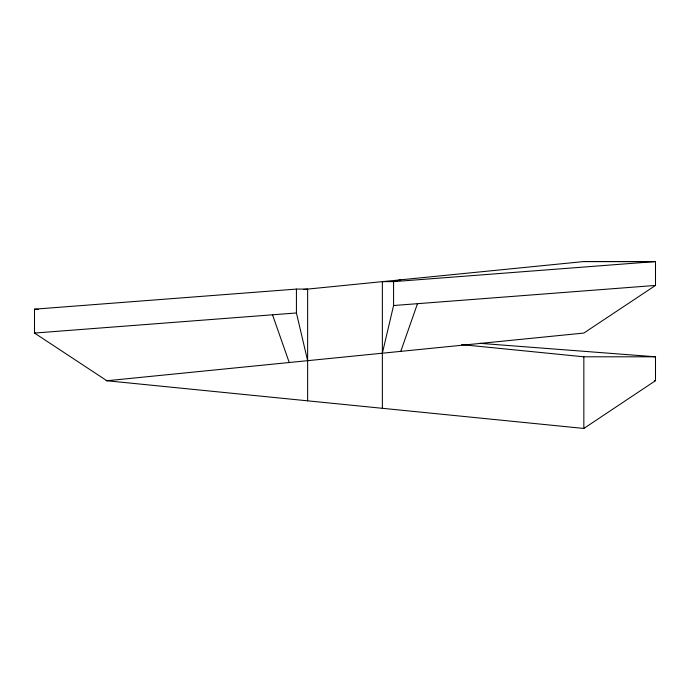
<?xml version="1.0" encoding="UTF-8"?>
<svg xmlns="http://www.w3.org/2000/svg" width="690" height="690" viewBox="0 0 690 690"><rect width="100%" height="100%" fill="white"/><g stroke="black" fill="none" stroke-linecap="round" stroke-linejoin="round"><path stroke-width="1.03" d="M307.637 400.83L307.637 360.56M382.363 408.299L382.363 281.632L393.576 281.632L655.5 261.553L655.5 285.436L583.843 333.054L106.89 380.751L34.5 333.054L34.5 309.172L296.424 289.084L307.637 289.084L307.637 360.68L296.424 312.967L296.424 289.084M382.363 353.202L393.576 305.523L393.576 281.632L400.761 279.804M400.761 351.365L417.485 303.686M106.157 380.682L583.843 428.447L655.5 380.682L655.5 356.799L479.636 343.31M303.548 289.498L583.843 261.553L655.5 261.553M296.424 312.967L34.5 333.054L35.457 333.132M393.576 305.523L655.5 285.436M461.619 344.612L583.843 356.799L655.5 356.799M583.843 261.553L654.543 261.622M34.5 309.172L38.321 309.465M654.543 380.604L655.5 380.682M272.515 314.804L289.239 362.517M583.843 356.799L583.843 428.447"/></g></svg>
